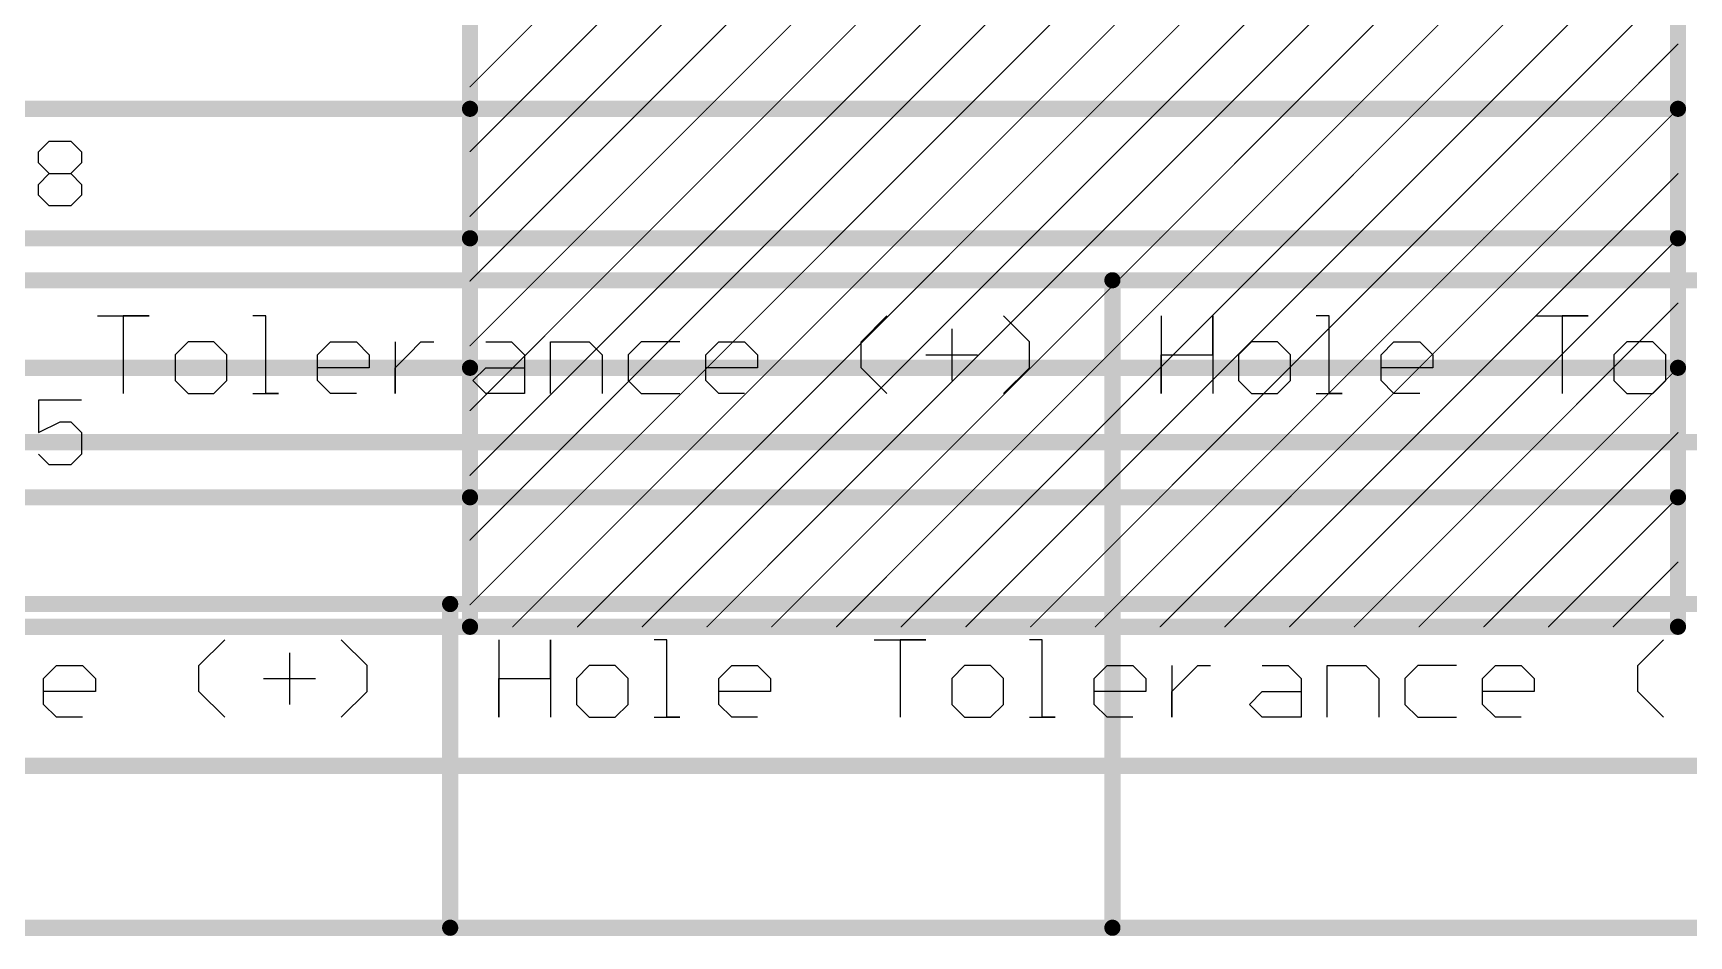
# Model space of a CAD drawing. Header units: millimetres. Extents: x 1.5 to 19.4, y 0 to 11.5.
# Drawn here: x 9.413 to 10.948, y 3.981 to 4.817 of the extents above; entities that cross this region are included whole.
import ezdxf

# ---------------------------------------------------------------- set-up
doc = ezdxf.new("R2010")
doc.units = ezdxf.units.MM
doc.header["$MEASUREMENT"] = 0
doc.layers.add('DrillDrawing', color=1, linetype='Continuous')
doc.layers.add('Mechanical17', color=56, linetype='Continuous')

msp = doc.modelspace()

# ---------------------------------------------------------------- linework, layer by layer
at = {"layer": 'DrillDrawing'}
for p, q in [((9.4728, 4.5553), (9.5208, 4.5553)), ((9.5208, 4.5553), (9.4968, 4.5553)), ((9.4968, 4.5553), (9.4968, 4.4834)), ((9.6288, 4.5553), (9.6168, 4.5553)), ((9.6288, 4.4834), (9.6288, 4.5553)), ((10.1806, 4.5313), (10.2046, 4.5553)), ((10.2646, 4.5433), (10.2646, 4.4954)), ((10.3366, 4.5313), (10.3126, 4.5553)), ((10.4586, 4.5553), (10.4586, 4.4834)), ((10.5065, 4.5193), (10.5065, 4.5553)), ((10.5065, 4.5553), (10.5065, 4.4834)), ((10.6145, 4.5553), (10.6025, 4.5553)), ((10.6145, 4.4834), (10.6145, 4.5553)), ((10.8065, 4.5553), (10.8544, 4.5553)), ((10.8544, 4.5553), (10.8304, 4.5553)), ((10.8304, 4.5553), (10.8304, 4.4834)), ((9.5568, 4.5313), (9.5448, 4.5193)), ((9.5808, 4.5313), (9.5568, 4.5313)), ((9.5928, 4.5193), (9.5808, 4.5313)), ((9.6768, 4.5193), (9.6888, 4.5313)), ((9.6888, 4.5313), (9.7128, 4.5313)), ((9.7128, 4.5313), (9.7248, 4.5193)), ((9.7488, 4.5313), (9.7488, 4.4834)), ((9.7608, 4.5193), (9.7727, 4.5313)), ((9.7727, 4.5313), (9.7847, 4.5313)), ((9.8327, 4.5313), (9.8567, 4.5313)), ((9.8567, 4.5313), (9.8687, 4.5193)), ((9.8927, 4.4834), (9.8927, 4.5313)), ((9.8927, 4.5313), (9.9287, 4.5313)), ((9.9287, 4.5313), (9.9407, 4.5193)), ((9.9767, 4.5313), (9.9647, 4.5193)), ((10.0127, 4.5313), (9.9767, 4.5313)), ((10.0367, 4.5193), (10.0487, 4.5313)), ((10.0487, 4.5313), (10.0727, 4.5313)), ((10.0727, 4.5313), (10.0846, 4.5193)), ((10.1806, 4.5074), (10.1806, 4.5313)), ((10.3366, 4.5074), (10.3366, 4.5313)), ((10.5425, 4.5313), (10.5305, 4.5193)), ((10.5665, 4.5313), (10.5425, 4.5313)), ((10.5785, 4.5193), (10.5665, 4.5313)), ((10.6625, 4.5193), (10.6745, 4.5313)), ((10.6745, 4.5313), (10.6985, 4.5313)), ((10.6985, 4.5313), (10.7105, 4.5193)), ((10.8904, 4.5313), (10.8784, 4.5193)), ((10.9144, 4.5313), (10.8904, 4.5313)), ((10.9264, 4.5193), (10.9144, 4.5313)), ((9.5448, 4.5193), (9.5448, 4.4954)), ((9.5928, 4.4954), (9.5928, 4.5193)), ((9.6768, 4.4954), (9.6768, 4.5193)), ((9.7248, 4.5193), (9.7248, 4.5074)), ((9.7488, 4.5074), (9.7608, 4.5193)), ((9.8687, 4.5193), (9.8687, 4.4834)), ((9.9407, 4.5193), (9.9407, 4.4834)), ((9.9647, 4.5193), (9.9647, 4.4954)), ((10.0367, 4.4954), (10.0367, 4.5193)), ((10.0846, 4.5193), (10.0846, 4.5074)), ((10.2406, 4.5193), (10.2886, 4.5193)), ((10.4586, 4.4834), (10.4586, 4.5193)), ((10.4586, 4.5193), (10.5065, 4.5193)), ((10.5305, 4.5193), (10.5305, 4.4954)), ((10.5785, 4.4954), (10.5785, 4.5193)), ((10.6625, 4.4954), (10.6625, 4.5193)), ((10.7105, 4.5193), (10.7105, 4.5074)), ((10.8784, 4.5193), (10.8784, 4.4954)), ((10.9264, 4.4954), (10.9264, 4.5193)), ((9.7248, 4.5074), (9.6768, 4.5074)), ((9.7488, 4.4834), (9.7488, 4.5074)), ((9.8207, 4.4954), (9.8327, 4.5074)), ((9.8327, 4.5074), (9.8687, 4.5074)), ((10.0846, 4.5074), (10.0367, 4.5074)), ((10.2046, 4.4834), (10.1806, 4.5074)), ((10.3126, 4.4834), (10.3366, 4.5074)), ((10.7105, 4.5074), (10.6625, 4.5074)), ((9.5448, 4.4954), (9.5568, 4.4834)), ((9.5568, 4.4834), (9.5808, 4.4834)), ((9.5808, 4.4834), (9.5928, 4.4954)), ((9.6168, 4.4834), (9.6408, 4.4834)), ((9.6408, 4.4834), (9.6288, 4.4834)), ((9.6888, 4.4834), (9.6768, 4.4954)), ((9.7128, 4.4834), (9.6888, 4.4834)), ((9.8327, 4.4834), (9.8207, 4.4954)), ((9.8687, 4.4834), (9.8327, 4.4834)), ((9.9647, 4.4954), (9.9767, 4.4834)), ((9.9767, 4.4834), (10.0127, 4.4834)), ((10.0487, 4.4834), (10.0367, 4.4954)), ((10.0727, 4.4834), (10.0487, 4.4834)), ((10.5305, 4.4954), (10.5425, 4.4834)), ((10.5425, 4.4834), (10.5665, 4.4834)), ((10.5665, 4.4834), (10.5785, 4.4954)), ((10.6025, 4.4834), (10.6265, 4.4834)), ((10.6265, 4.4834), (10.6145, 4.4834)), ((10.6745, 4.4834), (10.6625, 4.4954)), ((10.6985, 4.4834), (10.6745, 4.4834)), ((10.8784, 4.4954), (10.8904, 4.4834)), ((10.8904, 4.4834), (10.9144, 4.4834)), ((10.9144, 4.4834), (10.9264, 4.4954)), ((9.5668, 4.2313), (9.5908, 4.2553)), ((9.7228, 4.2313), (9.6988, 4.2553)), ((9.8448, 4.2553), (9.8448, 4.1834)), ((9.8928, 4.2193), (9.8928, 4.2553)), ((9.8928, 4.2553), (9.8928, 4.1834)), ((10.0007, 4.2553), (9.9887, 4.2553)), ((10.0007, 4.1834), (10.0007, 4.2553)), ((10.1927, 4.2553), (10.2406, 4.2553)), ((10.2406, 4.2553), (10.2167, 4.2553)), ((10.2167, 4.2553), (10.2167, 4.1834)), ((10.3486, 4.2553), (10.3366, 4.2553)), ((10.3486, 4.1834), (10.3486, 4.2553)), ((10.9004, 4.2313), (10.9244, 4.2553)), ((9.6508, 4.2433), (9.6508, 4.1954)), ((9.4229, 4.2193), (9.4349, 4.2313)), ((9.4349, 4.2313), (9.4589, 4.2313)), ((9.4589, 4.2313), (9.4709, 4.2193)), ((9.5668, 4.2074), (9.5668, 4.2313)), ((9.7228, 4.2074), (9.7228, 4.2313)), ((9.9287, 4.2313), (9.9168, 4.2193)), ((9.9527, 4.2313), (9.9287, 4.2313)), ((9.9647, 4.2193), (9.9527, 4.2313)), ((10.0487, 4.2193), (10.0607, 4.2313)), ((10.0607, 4.2313), (10.0847, 4.2313)), ((10.0847, 4.2313), (10.0967, 4.2193)), ((10.2766, 4.2313), (10.2646, 4.2193)), ((10.3006, 4.2313), (10.2766, 4.2313)), ((10.3126, 4.2193), (10.3006, 4.2313)), ((10.3966, 4.2193), (10.4086, 4.2313)), ((10.4086, 4.2313), (10.4326, 4.2313)), ((10.4326, 4.2313), (10.4446, 4.2193)), ((10.4686, 4.2313), (10.4686, 4.1834)), ((10.4806, 4.2193), (10.4926, 4.2313)), ((10.4926, 4.2313), (10.5046, 4.2313)), ((10.5525, 4.2313), (10.5765, 4.2313)), ((10.5765, 4.2313), (10.5885, 4.2193)), ((10.6125, 4.1834), (10.6125, 4.2313)), ((10.6125, 4.2313), (10.6485, 4.2313)), ((10.6485, 4.2313), (10.6605, 4.2193)), ((10.6965, 4.2313), (10.6845, 4.2193)), ((10.7325, 4.2313), (10.6965, 4.2313)), ((10.7565, 4.2193), (10.7685, 4.2313)), ((10.7685, 4.2313), (10.7925, 4.2313)), ((10.7925, 4.2313), (10.8045, 4.2193)), ((10.9004, 4.2074), (10.9004, 4.2313)), ((9.4229, 4.1954), (9.4229, 4.2193)), ((9.4709, 4.2074), (9.4229, 4.2074)), ((9.4709, 4.2193), (9.4709, 4.2074)), ((9.5908, 4.1834), (9.5668, 4.2074)), ((9.6268, 4.2193), (9.6748, 4.2193)), ((9.6988, 4.1834), (9.7228, 4.2074)), ((9.8448, 4.1834), (9.8448, 4.2193)), ((9.8448, 4.2193), (9.8928, 4.2193)), ((9.9168, 4.2193), (9.9168, 4.1954)), ((9.9647, 4.1954), (9.9647, 4.2193)), ((10.0487, 4.1954), (10.0487, 4.2193)), ((10.0967, 4.2074), (10.0487, 4.2074)), ((10.0967, 4.2193), (10.0967, 4.2074)), ((10.2646, 4.2193), (10.2646, 4.1954)), ((10.3126, 4.1954), (10.3126, 4.2193)), ((10.3966, 4.1954), (10.3966, 4.2193)), ((10.4446, 4.2074), (10.3966, 4.2074)), ((10.4446, 4.2193), (10.4446, 4.2074)), ((10.4686, 4.2074), (10.4806, 4.2193)), ((10.4686, 4.1834), (10.4686, 4.2074)), ((10.5405, 4.1954), (10.5525, 4.2074)), ((10.5525, 4.2074), (10.5885, 4.2074)), ((10.5885, 4.2193), (10.5885, 4.1834)), ((10.6605, 4.2193), (10.6605, 4.1834)), ((10.6845, 4.2193), (10.6845, 4.1954)), ((10.7565, 4.1954), (10.7565, 4.2193)), ((10.8045, 4.2074), (10.7565, 4.2074)), ((10.8045, 4.2193), (10.8045, 4.2074)), ((10.9244, 4.1834), (10.9004, 4.2074)), ((9.4349, 4.1834), (9.4229, 4.1954)), ((9.9168, 4.1954), (9.9287, 4.1834)), ((9.9527, 4.1834), (9.9647, 4.1954)), ((10.0607, 4.1834), (10.0487, 4.1954)), ((10.2646, 4.1954), (10.2766, 4.1834)), ((10.3006, 4.1834), (10.3126, 4.1954)), ((10.4086, 4.1834), (10.3966, 4.1954)), ((10.5525, 4.1834), (10.5405, 4.1954)), ((10.6845, 4.1954), (10.6965, 4.1834)), ((10.7685, 4.1834), (10.7565, 4.1954)), ((9.4589, 4.1834), (9.4349, 4.1834)), ((9.9287, 4.1834), (9.9527, 4.1834)), ((9.9887, 4.1834), (10.0127, 4.1834)), ((10.0127, 4.1834), (10.0007, 4.1834)), ((10.0847, 4.1834), (10.0607, 4.1834)), ((10.2766, 4.1834), (10.3006, 4.1834)), ((10.3366, 4.1834), (10.3606, 4.1834)), ((10.3606, 4.1834), (10.3486, 4.1834)), ((10.4326, 4.1834), (10.4086, 4.1834)), ((10.5885, 4.1834), (10.5525, 4.1834)), ((10.6965, 4.1834), (10.7325, 4.1834)), ((10.7925, 4.1834), (10.7685, 4.1834))]:
    msp.add_line(p, q, dxfattribs=at)
at = {"layer": 'DrillDrawing', "const_width": 0.015}
for points in [[(1.491, 4.5884), (11.7922, 4.5884)], [(10.4136, 3.9884), (10.4136, 4.5884)], [(1.491, 4.4384), (11.7922, 4.4384)], [(1.491, 4.2884), (11.1784, 4.2884)], [(9.7998, 3.9884), (9.7998, 4.2884)], [(1.491, 4.1384), (11.1784, 4.1384)], [(1.491, 4.1384), (11.1784, 4.1384)], [(1.491, 4.1384), (11.7922, 4.1384)], [(1.491, 3.9884), (11.1784, 3.9884)], [(1.491, 3.9884), (11.7922, 3.9884)]]:
    msp.add_lwpolyline(points, dxfattribs=at)
at = {"layer": 'DrillDrawing', "const_width": 0.0075}
for points in [[(10.4098, 4.5884, 1), (10.4173, 4.5884, 1)], [(9.796, 4.2884, 1), (9.8035, 4.2884, 1)], [(9.796, 3.9884, 1), (9.8035, 3.9884, 1)], [(10.4098, 3.9884, 1), (10.4173, 3.9884, 1)]]:
    msp.add_lwpolyline(points, format="xyb", close=True, dxfattribs=at)
at = {"layer": 'Mechanical17'}
for p, q in [((9.4182, 4.7073), (9.4282, 4.7172)), ((9.4282, 4.7172), (9.4482, 4.7172)), ((9.4482, 4.7172), (9.4582, 4.7073)), ((9.4182, 4.6973), (9.4182, 4.7073)), ((9.4282, 4.6873), (9.4182, 4.6973)), ((9.4582, 4.6973), (9.4482, 4.6873)), ((9.4582, 4.7073), (9.4582, 4.6973)), ((9.4182, 4.6773), (9.4282, 4.6873)), ((9.4282, 4.6873), (9.4482, 4.6873)), ((9.4482, 4.6873), (9.4582, 4.6773)), ((9.4182, 4.6673), (9.4182, 4.6773)), ((9.4282, 4.6573), (9.4182, 4.6673)), ((9.4582, 4.6673), (9.4482, 4.6573)), ((9.4582, 4.6773), (9.4582, 4.6673)), ((9.4482, 4.6573), (9.4282, 4.6573)), ((9.4582, 4.4772), (9.4182, 4.4772)), ((9.4182, 4.4772), (9.4182, 4.4473)), ((9.4182, 4.4473), (9.4382, 4.4573)), ((9.4382, 4.4573), (9.4482, 4.4573)), ((9.4482, 4.4573), (9.4582, 4.4473)), ((9.4582, 4.4473), (9.4582, 4.4273)), ((9.4282, 4.4173), (9.4182, 4.4273)), ((9.4582, 4.4273), (9.4482, 4.4173)), ((9.4482, 4.4173), (9.4282, 4.4173))]:
    msp.add_line(p, q, dxfattribs=at)
for points, const_width in [([(9.8181, 4.2673), (9.8181, 5.7073)], 0.015), ([(10.9378, 4.2673), (10.9378, 5.7073)], 0.015), ([(9.8181, 4.7676), (9.9178, 4.8673)], 0.001), ([(9.8578, 4.7473), (9.9778, 4.8673)], 0.001), ([(9.9178, 4.7473), (10.0378, 4.8673)], 0.001), ([(9.9778, 4.7473), (10.0978, 4.8673)], 0.001), ([(10.0378, 4.7473), (10.1578, 4.8673)], 0.001), ([(10.0978, 4.7473), (10.2178, 4.8673)], 0.001), ([(10.1578, 4.7473), (10.2778, 4.8673)], 0.001), ([(10.2178, 4.7473), (10.3378, 4.8673)], 0.001), ([(10.2778, 4.7473), (10.3978, 4.8673)], 0.001), ([(10.3378, 4.7473), (10.4578, 4.8673)], 0.001), ([(10.3978, 4.7473), (10.5178, 4.8673)], 0.001), ([(10.4578, 4.7473), (10.5778, 4.8673)], 0.001), ([(10.5178, 4.7473), (10.6378, 4.8673)], 0.001), ([(10.5778, 4.7473), (10.6978, 4.8673)], 0.001), ([(10.6378, 4.7473), (10.7578, 4.8673)], 0.001), ([(10.6978, 4.7473), (10.8178, 4.8673)], 0.001), ([(10.7578, 4.7473), (10.8778, 4.8673)], 0.001), ([(10.8178, 4.7473), (10.9378, 4.8673)], 0.001), ([(10.8778, 4.7473), (10.9378, 4.8073)], 0.001), ([(9.2483, 4.7473), (9.8181, 4.7473)], 0.015), ([(9.8181, 4.7473), (10.9378, 4.7473)], 0.015), ([(9.8181, 4.6476), (9.9178, 4.7473)], 0.001), ([(9.8181, 4.7076), (9.8578, 4.7473)], 0.001), ([(9.8578, 4.6273), (9.9778, 4.7473)], 0.001), ([(9.9178, 4.6273), (10.0378, 4.7473)], 0.001), ([(9.9778, 4.6273), (10.0978, 4.7473)], 0.001), ([(10.0378, 4.6273), (10.1578, 4.7473)], 0.001), ([(10.0978, 4.6273), (10.2178, 4.7473)], 0.001), ([(10.1578, 4.6273), (10.2778, 4.7473)], 0.001), ([(10.2178, 4.6273), (10.3378, 4.7473)], 0.001), ([(10.2778, 4.6273), (10.3978, 4.7473)], 0.001), ([(10.3378, 4.6273), (10.4578, 4.7473)], 0.001), ([(10.3978, 4.6273), (10.5178, 4.7473)], 0.001), ([(10.4578, 4.6273), (10.5778, 4.7473)], 0.001), ([(10.5178, 4.6273), (10.6378, 4.7473)], 0.001), ([(10.5778, 4.6273), (10.6978, 4.7473)], 0.001), ([(10.6378, 4.6273), (10.7578, 4.7473)], 0.001), ([(10.6978, 4.6273), (10.8178, 4.7473)], 0.001), ([(10.7578, 4.6273), (10.8778, 4.7473)], 0.001), ([(10.8178, 4.6273), (10.9378, 4.7473)], 0.001), ([(10.8778, 4.6273), (10.9378, 4.6873)], 0.001), ([(9.2483, 4.6273), (9.8181, 4.6273)], 0.015), ([(9.8181, 4.6273), (10.9378, 4.6273)], 0.015), ([(9.8181, 4.5276), (9.9178, 4.6273)], 0.001), ([(9.8181, 4.5876), (9.8578, 4.6273)], 0.001), ([(9.8578, 4.5073), (9.9778, 4.6273)], 0.001), ([(9.9178, 4.5073), (10.0378, 4.6273)], 0.001), ([(9.9778, 4.5073), (10.0978, 4.6273)], 0.001), ([(10.0378, 4.5073), (10.1578, 4.6273)], 0.001), ([(10.0978, 4.5073), (10.2178, 4.6273)], 0.001), ([(10.1578, 4.5073), (10.2778, 4.6273)], 0.001), ([(10.2178, 4.5073), (10.3378, 4.6273)], 0.001), ([(10.2778, 4.5073), (10.3978, 4.6273)], 0.001), ([(10.3378, 4.5073), (10.4578, 4.6273)], 0.001), ([(10.3978, 4.5073), (10.5178, 4.6273)], 0.001), ([(10.4578, 4.5073), (10.5778, 4.6273)], 0.001), ([(10.5178, 4.5073), (10.6378, 4.6273)], 0.001), ([(10.5778, 4.5073), (10.6978, 4.6273)], 0.001), ([(10.6378, 4.5073), (10.7578, 4.6273)], 0.001), ([(10.6978, 4.5073), (10.8178, 4.6273)], 0.001), ([(10.7578, 4.5073), (10.8778, 4.6273)], 0.001), ([(10.8178, 4.5073), (10.9378, 4.6273)], 0.001), ([(10.8778, 4.5073), (10.9378, 4.5673)], 0.001), ([(9.2483, 4.5073), (9.8181, 4.5073)], 0.015), ([(9.8181, 4.5073), (10.9378, 4.5073)], 0.015), ([(9.8181, 4.4076), (9.9178, 4.5073)], 0.001), ([(9.8181, 4.4676), (9.8578, 4.5073)], 0.001), ([(9.8578, 4.3873), (9.9778, 4.5073)], 0.001), ([(9.9178, 4.3873), (10.0378, 4.5073)], 0.001), ([(9.9778, 4.3873), (10.0978, 4.5073)], 0.001), ([(10.0378, 4.3873), (10.1578, 4.5073)], 0.001), ([(10.0978, 4.3873), (10.2178, 4.5073)], 0.001), ([(10.1578, 4.3873), (10.2778, 4.5073)], 0.001), ([(10.2178, 4.3873), (10.3378, 4.5073)], 0.001), ([(10.2778, 4.3873), (10.3978, 4.5073)], 0.001), ([(10.3378, 4.3873), (10.4578, 4.5073)], 0.001), ([(10.3978, 4.3873), (10.5178, 4.5073)], 0.001), ([(10.4578, 4.3873), (10.5778, 4.5073)], 0.001), ([(10.5178, 4.3873), (10.6378, 4.5073)], 0.001), ([(10.5778, 4.3873), (10.6978, 4.5073)], 0.001), ([(10.6378, 4.3873), (10.7578, 4.5073)], 0.001), ([(10.6978, 4.3873), (10.8178, 4.5073)], 0.001), ([(10.7578, 4.3873), (10.8778, 4.5073)], 0.001), ([(10.8178, 4.3873), (10.9378, 4.5073)], 0.001), ([(10.8778, 4.3873), (10.9378, 4.4473)], 0.001), ([(9.2483, 4.3873), (9.8181, 4.3873)], 0.015), ([(9.8181, 4.3873), (10.9378, 4.3873)], 0.015), ([(9.8181, 4.2876), (9.9178, 4.3873)], 0.001), ([(9.8181, 4.3476), (9.8578, 4.3873)], 0.001), ([(9.8578, 4.2673), (9.9778, 4.3873)], 0.001), ([(9.9178, 4.2673), (10.0378, 4.3873)], 0.001), ([(9.9778, 4.2673), (10.0978, 4.3873)], 0.001), ([(10.0378, 4.2673), (10.1578, 4.3873)], 0.001), ([(10.0978, 4.2673), (10.2178, 4.3873)], 0.001), ([(10.1578, 4.2673), (10.2778, 4.3873)], 0.001), ([(10.2178, 4.2673), (10.3378, 4.3873)], 0.001), ([(10.2778, 4.2673), (10.3978, 4.3873)], 0.001), ([(10.3378, 4.2673), (10.4578, 4.3873)], 0.001), ([(10.3978, 4.2673), (10.5178, 4.3873)], 0.001), ([(10.4578, 4.2673), (10.5778, 4.3873)], 0.001), ([(10.5178, 4.2673), (10.6378, 4.3873)], 0.001), ([(10.5778, 4.2673), (10.6978, 4.3873)], 0.001), ([(10.6378, 4.2673), (10.7578, 4.3873)], 0.001), ([(10.6978, 4.2673), (10.8178, 4.3873)], 0.001), ([(10.7578, 4.2673), (10.8778, 4.3873)], 0.001), ([(10.8178, 4.2673), (10.9378, 4.3873)], 0.001), ([(10.8778, 4.2673), (10.9378, 4.3273)], 0.001), ([(9.2483, 4.2673), (9.8181, 4.2673)], 0.015), ([(9.8181, 4.2673), (10.9378, 4.2673)], 0.015)]:
    msp.add_lwpolyline(points, dxfattribs=dict(at, const_width=const_width))
for points, const_width in [([(10.9375, 4.8073, 1), (10.938, 4.8073, 1)], 0.0005), ([(9.8179, 4.7676, 1), (9.8184, 4.7676, 1)], 0.0005), ([(9.8144, 4.7473, 1), (9.8219, 4.7473, 1)], 0.0075), ([(9.8144, 4.7473, 1), (9.8219, 4.7473, 1)], 0.0075), ([(9.8575, 4.7473, 1), (9.858, 4.7473, 1)], 0.0005), ([(9.8575, 4.7473, 1), (9.858, 4.7473, 1)], 0.0005), ([(9.9175, 4.7473, 1), (9.918, 4.7473, 1)], 0.0005), ([(9.9175, 4.7473, 1), (9.918, 4.7473, 1)], 0.0005), ([(9.9775, 4.7473, 1), (9.978, 4.7473, 1)], 0.0005), ([(9.9775, 4.7473, 1), (9.978, 4.7473, 1)], 0.0005), ([(10.0375, 4.7473, 1), (10.038, 4.7473, 1)], 0.0005), ([(10.0375, 4.7473, 1), (10.038, 4.7473, 1)], 0.0005), ([(10.0975, 4.7473, 1), (10.098, 4.7473, 1)], 0.0005), ([(10.0975, 4.7473, 1), (10.098, 4.7473, 1)], 0.0005), ([(10.1575, 4.7473, 1), (10.158, 4.7473, 1)], 0.0005), ([(10.1575, 4.7473, 1), (10.158, 4.7473, 1)], 0.0005), ([(10.2175, 4.7473, 1), (10.218, 4.7473, 1)], 0.0005), ([(10.2175, 4.7473, 1), (10.218, 4.7473, 1)], 0.0005), ([(10.2775, 4.7473, 1), (10.278, 4.7473, 1)], 0.0005), ([(10.2775, 4.7473, 1), (10.278, 4.7473, 1)], 0.0005), ([(10.3375, 4.7473, 1), (10.338, 4.7473, 1)], 0.0005), ([(10.3375, 4.7473, 1), (10.338, 4.7473, 1)], 0.0005), ([(10.3975, 4.7473, 1), (10.398, 4.7473, 1)], 0.0005), ([(10.3975, 4.7473, 1), (10.398, 4.7473, 1)], 0.0005), ([(10.4575, 4.7473, 1), (10.458, 4.7473, 1)], 0.0005), ([(10.4575, 4.7473, 1), (10.458, 4.7473, 1)], 0.0005), ([(10.5175, 4.7473, 1), (10.518, 4.7473, 1)], 0.0005), ([(10.5175, 4.7473, 1), (10.518, 4.7473, 1)], 0.0005), ([(10.5775, 4.7473, 1), (10.578, 4.7473, 1)], 0.0005), ([(10.5775, 4.7473, 1), (10.578, 4.7473, 1)], 0.0005), ([(10.6375, 4.7473, 1), (10.638, 4.7473, 1)], 0.0005), ([(10.6375, 4.7473, 1), (10.638, 4.7473, 1)], 0.0005), ([(10.6975, 4.7473, 1), (10.698, 4.7473, 1)], 0.0005), ([(10.6975, 4.7473, 1), (10.698, 4.7473, 1)], 0.0005), ([(10.7575, 4.7473, 1), (10.758, 4.7473, 1)], 0.0005), ([(10.7575, 4.7473, 1), (10.758, 4.7473, 1)], 0.0005), ([(10.8175, 4.7473, 1), (10.818, 4.7473, 1)], 0.0005), ([(10.8175, 4.7473, 1), (10.818, 4.7473, 1)], 0.0005), ([(10.8775, 4.7473, 1), (10.878, 4.7473, 1)], 0.0005), ([(10.8775, 4.7473, 1), (10.878, 4.7473, 1)], 0.0005), ([(10.934, 4.7473, 1), (10.9415, 4.7473, 1)], 0.0075), ([(10.9375, 4.7473, 1), (10.938, 4.7473, 1)], 0.0005), ([(9.8179, 4.7076, 1), (9.8184, 4.7076, 1)], 0.0005), ([(10.9375, 4.6873, 1), (10.938, 4.6873, 1)], 0.0005), ([(9.8144, 4.6273, 1), (9.8219, 4.6273, 1)], 0.0075), ([(9.8144, 4.6273, 1), (9.8219, 4.6273, 1)], 0.0075), ([(9.8179, 4.6476, 1), (9.8184, 4.6476, 1)], 0.0005), ([(10.934, 4.6273, 1), (10.9415, 4.6273, 1)], 0.0075), ([(9.8575, 4.6273, 1), (9.858, 4.6273, 1)], 0.0005), ([(9.8575, 4.6273, 1), (9.858, 4.6273, 1)], 0.0005), ([(9.9175, 4.6273, 1), (9.918, 4.6273, 1)], 0.0005), ([(9.9175, 4.6273, 1), (9.918, 4.6273, 1)], 0.0005), ([(9.9775, 4.6273, 1), (9.978, 4.6273, 1)], 0.0005), ([(9.9775, 4.6273, 1), (9.978, 4.6273, 1)], 0.0005), ([(10.0375, 4.6273, 1), (10.038, 4.6273, 1)], 0.0005), ([(10.0375, 4.6273, 1), (10.038, 4.6273, 1)], 0.0005), ([(10.0975, 4.6273, 1), (10.098, 4.6273, 1)], 0.0005), ([(10.0975, 4.6273, 1), (10.098, 4.6273, 1)], 0.0005), ([(10.1575, 4.6273, 1), (10.158, 4.6273, 1)], 0.0005), ([(10.1575, 4.6273, 1), (10.158, 4.6273, 1)], 0.0005), ([(10.2175, 4.6273, 1), (10.218, 4.6273, 1)], 0.0005), ([(10.2175, 4.6273, 1), (10.218, 4.6273, 1)], 0.0005), ([(10.2775, 4.6273, 1), (10.278, 4.6273, 1)], 0.0005), ([(10.2775, 4.6273, 1), (10.278, 4.6273, 1)], 0.0005), ([(10.3375, 4.6273, 1), (10.338, 4.6273, 1)], 0.0005), ([(10.3375, 4.6273, 1), (10.338, 4.6273, 1)], 0.0005), ([(10.3975, 4.6273, 1), (10.398, 4.6273, 1)], 0.0005), ([(10.3975, 4.6273, 1), (10.398, 4.6273, 1)], 0.0005), ([(10.4575, 4.6273, 1), (10.458, 4.6273, 1)], 0.0005), ([(10.4575, 4.6273, 1), (10.458, 4.6273, 1)], 0.0005), ([(10.5175, 4.6273, 1), (10.518, 4.6273, 1)], 0.0005), ([(10.5175, 4.6273, 1), (10.518, 4.6273, 1)], 0.0005), ([(10.5775, 4.6273, 1), (10.578, 4.6273, 1)], 0.0005), ([(10.5775, 4.6273, 1), (10.578, 4.6273, 1)], 0.0005), ([(10.6375, 4.6273, 1), (10.638, 4.6273, 1)], 0.0005), ([(10.6375, 4.6273, 1), (10.638, 4.6273, 1)], 0.0005), ([(10.6975, 4.6273, 1), (10.698, 4.6273, 1)], 0.0005), ([(10.6975, 4.6273, 1), (10.698, 4.6273, 1)], 0.0005), ([(10.7575, 4.6273, 1), (10.758, 4.6273, 1)], 0.0005), ([(10.7575, 4.6273, 1), (10.758, 4.6273, 1)], 0.0005), ([(10.8175, 4.6273, 1), (10.818, 4.6273, 1)], 0.0005), ([(10.8175, 4.6273, 1), (10.818, 4.6273, 1)], 0.0005), ([(10.8775, 4.6273, 1), (10.878, 4.6273, 1)], 0.0005), ([(10.8775, 4.6273, 1), (10.878, 4.6273, 1)], 0.0005), ([(10.9375, 4.6273, 1), (10.938, 4.6273, 1)], 0.0005), ([(9.8179, 4.5876, 1), (9.8184, 4.5876, 1)], 0.0005), ([(10.9375, 4.5673, 1), (10.938, 4.5673, 1)], 0.0005), ([(9.8179, 4.5276, 1), (9.8184, 4.5276, 1)], 0.0005), ([(9.8144, 4.5073, 1), (9.8219, 4.5073, 1)], 0.0075), ([(9.8144, 4.5073, 1), (9.8219, 4.5073, 1)], 0.0075), ([(10.934, 4.5073, 1), (10.9415, 4.5073, 1)], 0.0075), ([(9.8575, 4.5073, 1), (9.858, 4.5073, 1)], 0.0005), ([(9.8575, 4.5073, 1), (9.858, 4.5073, 1)], 0.0005), ([(9.9175, 4.5073, 1), (9.918, 4.5073, 1)], 0.0005), ([(9.9175, 4.5073, 1), (9.918, 4.5073, 1)], 0.0005), ([(9.9775, 4.5073, 1), (9.978, 4.5073, 1)], 0.0005), ([(9.9775, 4.5073, 1), (9.978, 4.5073, 1)], 0.0005), ([(10.0375, 4.5073, 1), (10.038, 4.5073, 1)], 0.0005), ([(10.0375, 4.5073, 1), (10.038, 4.5073, 1)], 0.0005), ([(10.0975, 4.5073, 1), (10.098, 4.5073, 1)], 0.0005), ([(10.0975, 4.5073, 1), (10.098, 4.5073, 1)], 0.0005), ([(10.1575, 4.5073, 1), (10.158, 4.5073, 1)], 0.0005), ([(10.1575, 4.5073, 1), (10.158, 4.5073, 1)], 0.0005), ([(10.2175, 4.5073, 1), (10.218, 4.5073, 1)], 0.0005), ([(10.2175, 4.5073, 1), (10.218, 4.5073, 1)], 0.0005), ([(10.2775, 4.5073, 1), (10.278, 4.5073, 1)], 0.0005), ([(10.2775, 4.5073, 1), (10.278, 4.5073, 1)], 0.0005), ([(10.3375, 4.5073, 1), (10.338, 4.5073, 1)], 0.0005), ([(10.3375, 4.5073, 1), (10.338, 4.5073, 1)], 0.0005), ([(10.3975, 4.5073, 1), (10.398, 4.5073, 1)], 0.0005), ([(10.3975, 4.5073, 1), (10.398, 4.5073, 1)], 0.0005), ([(10.4575, 4.5073, 1), (10.458, 4.5073, 1)], 0.0005), ([(10.4575, 4.5073, 1), (10.458, 4.5073, 1)], 0.0005), ([(10.5175, 4.5073, 1), (10.518, 4.5073, 1)], 0.0005), ([(10.5175, 4.5073, 1), (10.518, 4.5073, 1)], 0.0005), ([(10.5775, 4.5073, 1), (10.578, 4.5073, 1)], 0.0005), ([(10.5775, 4.5073, 1), (10.578, 4.5073, 1)], 0.0005), ([(10.6375, 4.5073, 1), (10.638, 4.5073, 1)], 0.0005), ([(10.6375, 4.5073, 1), (10.638, 4.5073, 1)], 0.0005), ([(10.6975, 4.5073, 1), (10.698, 4.5073, 1)], 0.0005), ([(10.6975, 4.5073, 1), (10.698, 4.5073, 1)], 0.0005), ([(10.7575, 4.5073, 1), (10.758, 4.5073, 1)], 0.0005), ([(10.7575, 4.5073, 1), (10.758, 4.5073, 1)], 0.0005), ([(10.8175, 4.5073, 1), (10.818, 4.5073, 1)], 0.0005), ([(10.8175, 4.5073, 1), (10.818, 4.5073, 1)], 0.0005), ([(10.8775, 4.5073, 1), (10.878, 4.5073, 1)], 0.0005), ([(10.8775, 4.5073, 1), (10.878, 4.5073, 1)], 0.0005), ([(10.9375, 4.5073, 1), (10.938, 4.5073, 1)], 0.0005), ([(9.8179, 4.4676, 1), (9.8184, 4.4676, 1)], 0.0005), ([(10.9375, 4.4473, 1), (10.938, 4.4473, 1)], 0.0005), ([(9.8179, 4.4076, 1), (9.8184, 4.4076, 1)], 0.0005), ([(9.8144, 4.3873, 1), (9.8219, 4.3873, 1)], 0.0075), ([(9.8144, 4.3873, 1), (9.8219, 4.3873, 1)], 0.0075), ([(10.934, 4.3873, 1), (10.9415, 4.3873, 1)], 0.0075), ([(9.8575, 4.3873, 1), (9.858, 4.3873, 1)], 0.0005), ([(9.8575, 4.3873, 1), (9.858, 4.3873, 1)], 0.0005), ([(9.9175, 4.3873, 1), (9.918, 4.3873, 1)], 0.0005), ([(9.9175, 4.3873, 1), (9.918, 4.3873, 1)], 0.0005), ([(9.9775, 4.3873, 1), (9.978, 4.3873, 1)], 0.0005), ([(9.9775, 4.3873, 1), (9.978, 4.3873, 1)], 0.0005), ([(10.0375, 4.3873, 1), (10.038, 4.3873, 1)], 0.0005), ([(10.0375, 4.3873, 1), (10.038, 4.3873, 1)], 0.0005), ([(10.0975, 4.3873, 1), (10.098, 4.3873, 1)], 0.0005), ([(10.0975, 4.3873, 1), (10.098, 4.3873, 1)], 0.0005), ([(10.1575, 4.3873, 1), (10.158, 4.3873, 1)], 0.0005), ([(10.1575, 4.3873, 1), (10.158, 4.3873, 1)], 0.0005), ([(10.2175, 4.3873, 1), (10.218, 4.3873, 1)], 0.0005), ([(10.2175, 4.3873, 1), (10.218, 4.3873, 1)], 0.0005), ([(10.2775, 4.3873, 1), (10.278, 4.3873, 1)], 0.0005), ([(10.2775, 4.3873, 1), (10.278, 4.3873, 1)], 0.0005), ([(10.3375, 4.3873, 1), (10.338, 4.3873, 1)], 0.0005), ([(10.3375, 4.3873, 1), (10.338, 4.3873, 1)], 0.0005), ([(10.3975, 4.3873, 1), (10.398, 4.3873, 1)], 0.0005), ([(10.3975, 4.3873, 1), (10.398, 4.3873, 1)], 0.0005), ([(10.4575, 4.3873, 1), (10.458, 4.3873, 1)], 0.0005), ([(10.4575, 4.3873, 1), (10.458, 4.3873, 1)], 0.0005), ([(10.5175, 4.3873, 1), (10.518, 4.3873, 1)], 0.0005), ([(10.5175, 4.3873, 1), (10.518, 4.3873, 1)], 0.0005), ([(10.5775, 4.3873, 1), (10.578, 4.3873, 1)], 0.0005), ([(10.5775, 4.3873, 1), (10.578, 4.3873, 1)], 0.0005), ([(10.6375, 4.3873, 1), (10.638, 4.3873, 1)], 0.0005), ([(10.6375, 4.3873, 1), (10.638, 4.3873, 1)], 0.0005), ([(10.6975, 4.3873, 1), (10.698, 4.3873, 1)], 0.0005), ([(10.6975, 4.3873, 1), (10.698, 4.3873, 1)], 0.0005), ([(10.7575, 4.3873, 1), (10.758, 4.3873, 1)], 0.0005), ([(10.7575, 4.3873, 1), (10.758, 4.3873, 1)], 0.0005), ([(10.8175, 4.3873, 1), (10.818, 4.3873, 1)], 0.0005), ([(10.8175, 4.3873, 1), (10.818, 4.3873, 1)], 0.0005), ([(10.8775, 4.3873, 1), (10.878, 4.3873, 1)], 0.0005), ([(10.8775, 4.3873, 1), (10.878, 4.3873, 1)], 0.0005), ([(10.9375, 4.3873, 1), (10.938, 4.3873, 1)], 0.0005), ([(9.8179, 4.3476, 1), (9.8184, 4.3476, 1)], 0.0005), ([(10.9375, 4.3273, 1), (10.938, 4.3273, 1)], 0.0005), ([(9.8179, 4.2876, 1), (9.8184, 4.2876, 1)], 0.0005), ([(9.8144, 4.2673, 1), (9.8219, 4.2673, 1)], 0.0075), ([(9.8144, 4.2673, 1), (9.8219, 4.2673, 1)], 0.0075), ([(9.8144, 4.2673, 1), (9.8219, 4.2673, 1)], 0.0075), ([(9.8575, 4.2673, 1), (9.858, 4.2673, 1)], 0.0005), ([(9.9175, 4.2673, 1), (9.918, 4.2673, 1)], 0.0005), ([(9.9775, 4.2673, 1), (9.978, 4.2673, 1)], 0.0005), ([(10.0375, 4.2673, 1), (10.038, 4.2673, 1)], 0.0005), ([(10.0975, 4.2673, 1), (10.098, 4.2673, 1)], 0.0005), ([(10.1575, 4.2673, 1), (10.158, 4.2673, 1)], 0.0005), ([(10.2175, 4.2673, 1), (10.218, 4.2673, 1)], 0.0005), ([(10.2775, 4.2673, 1), (10.278, 4.2673, 1)], 0.0005), ([(10.3375, 4.2673, 1), (10.338, 4.2673, 1)], 0.0005), ([(10.3975, 4.2673, 1), (10.398, 4.2673, 1)], 0.0005), ([(10.4575, 4.2673, 1), (10.458, 4.2673, 1)], 0.0005), ([(10.5175, 4.2673, 1), (10.518, 4.2673, 1)], 0.0005), ([(10.5775, 4.2673, 1), (10.578, 4.2673, 1)], 0.0005), ([(10.6375, 4.2673, 1), (10.638, 4.2673, 1)], 0.0005), ([(10.6975, 4.2673, 1), (10.698, 4.2673, 1)], 0.0005), ([(10.7575, 4.2673, 1), (10.758, 4.2673, 1)], 0.0005), ([(10.8175, 4.2673, 1), (10.818, 4.2673, 1)], 0.0005), ([(10.8775, 4.2673, 1), (10.878, 4.2673, 1)], 0.0005), ([(10.934, 4.2673, 1), (10.9415, 4.2673, 1)], 0.0075), ([(10.934, 4.2673, 1), (10.9415, 4.2673, 1)], 0.0075)]:
    msp.add_lwpolyline(points, format="xyb", close=True, dxfattribs=dict(at, const_width=const_width))

doc.saveas('drawing.dxf')
